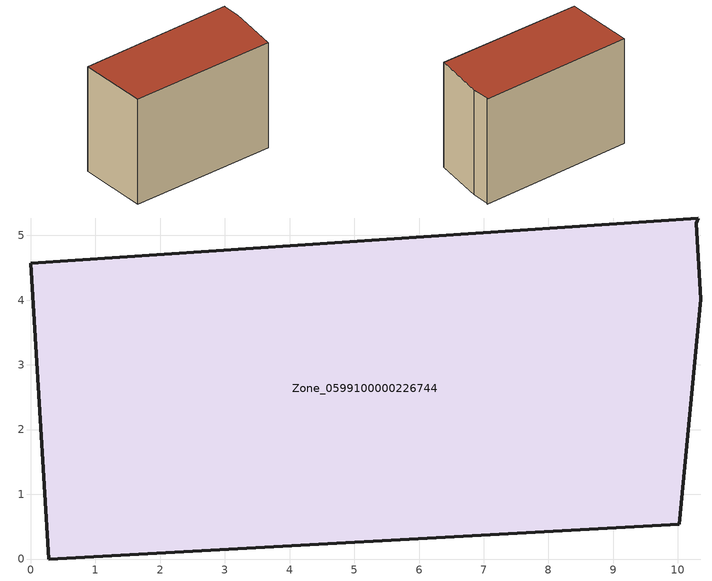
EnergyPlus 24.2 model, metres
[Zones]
Zone_0599100000226744
 floor ground (C_G): 10.02,0.54 0.28,0 0,4.57 10.31,5.27 10.28,5.19 10.35,4.01 z0
 wall outside (C_F): 0.28,0 10.02,0.54 10.35,4.01 10.28,5.19 10.31,5.27 0,4.57 0.28,0 z0:7.2
 roof outside (C_R): 10.02,0.54 10.35,4.01 10.28,5.19 10.31,5.27 0,4.57 0.28,0 z7.2
[BUILDING]
Pand.0599100000226744: North Axis=0; Terrain=City; Loads Convergence Tolerance Value=0.04; Temperature Convergence Tolerance Value=0.4; Solar Distribution=FullExterior; Maximum Number of Warmup Days=25; Minimum Number of Warmup Days=1
[Site:Location]
Rotterdam.The.Hague.AP_ZH_NLD Design_Conditions: Latitude=51.96; Longitude=4.45; Time Zone=1; Elevation=-4.5
[SITE:GROUNDTEMPERATURE:BUILDINGSURFACE]
18, 18, 18, 18, 18, 18, 18, 18, 18, 18, 18, 18
[MATERIAL] Thermal Absorptance=0.9; Solar Absorptance=0.7; Visible Absorptance=0.7
Name | Roughness | Thickness | Conductivity | Density | Specific Heat
G.TI.1946 | MediumSmooth | 0.15 | 1 | 540 | 1210
F.TI.1946 | Rough | 0.3 | 0.857143 | 1920 | 840
R.TI.1946 | MediumRough | 0.2 | 0.1 | 1500 | 1000
[CONSTRUCTION]
C_G: G.TI.1946
C_F: F.TI.1946
C_R: R.TI.1946
[ZONE]
Zone_0599100000226744: Type=1; Multiplier=1; Ceiling Height=Autocalculate; Volume=Autocalculate; Floor Area=autocalculate; Part of Total Floor Area=Yes
[ZONEINFILTRATION:DESIGNFLOWRATE]
Infil_Zone_0599100000226744: Zone or ZoneList or Space or SpaceList=Zone_0599100000226744; Schedule=AlwaysOn; Design Flow Rate Calculation Method=Flow/Area; Flow Rate per Floor Area=0.003; Constant Term Coefficient=1; Temperature Term Coefficient=0; Velocity Term Coefficient=0; Velocity Squared Term Coefficient=0
[HVACTEMPLATE:ZONE:IDEALLOADSAIRSYSTEM]
Zone_0599100000226744: Maximum Heating Supply Air Temperature=50; Minimum Cooling Supply Air Temperature=13; Maximum Heating Supply Air Humidity Ratio=0.0156; Minimum Cooling Supply Air Humidity Ratio=0.0077; Heating Limit=NoLimit; Cooling Limit=NoLimit; Dehumidification Control Type=ConstantSensibleHeatRatio; Cooling Sensible Heat Ratio=0.7; Dehumidification Setpoint=60; Humidification Control Type=None; Humidification Setpoint=30; Outdoor Air Method=None; Outdoor Air Flow Rate per Person=0.00944; Outdoor Air Flow Rate per Zone Floor Area=0; Outdoor Air Flow Rate per Zone=0; Demand Controlled Ventilation Type=None; Outdoor Air Economizer Type=NoEconomizer; Heat Recovery Type=None; Sensible Heat Recovery Effectiveness=0.7; Latent Heat Recovery Effectiveness=0.65
[ZONECONTROL:THERMOSTAT]
ThermostatControl_Zone_0599100000226744: Zone or ZoneList=Zone_0599100000226744; Control Type Schedule=DualSetpointControlType; Control 1=Thermostat_Zone_0599100000226744; Temperature Difference Between Cutout And Setpoint=0
[THERMOSTATSETPOINT:DUALSETPOINT]
Thermostat_Zone_0599100000226744: Heating Setpoint Temperature Schedule=HeatingSetpoint_Zone_0599100000226744; Cooling Setpoint Temperature Schedule=CoolingSetpoint_Zone_0599100000226744
[SCHEDULE:COMPACT]
HeatingSetpoint_Zone_0599100000226744: Through: 12/31, For: AllDays, Until: 24:00, 21
CoolingSetpoint_Zone_0599100000226744: Through: 12/31, For: AllDays, Until: 24:00, 24
DualSetpointControlType: Through: 12/31, For: AllDays, Until: 24:00, 4
AlwaysOn: Through: 12/31, For: AllDays, Until: 24:00, 1
